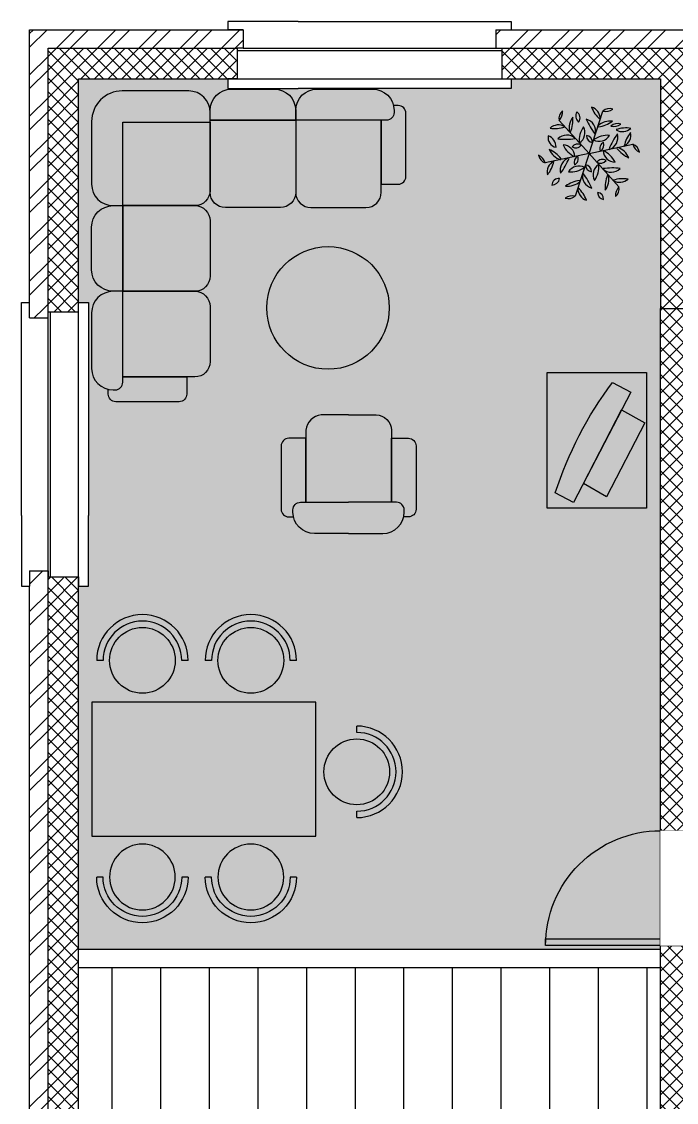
# Model space of a CAD drawing. Header units: millimetres. Extents: x -28758 to 16347, y -13837 to 46502.
# Drawn here: x -27810 to -23533, y 39311 to 46364 of the extents above; entities that cross this region are included whole.
import ezdxf

# ---------------------------------------------------------------- set-up
doc = ezdxf.new("R2010")
doc.units = ezdxf.units.MM
doc.set_wipeout_variables(frame=1)
for name, color, linetype in [('Мебель', 10, 'Continuous'), ('Окна и двери', 94, 'Continuous'), ('Перегородки', 10, 'Continuous'), ('Стены_внут', 172, 'Continuous'), ('Стены_наруж', 184, 'Continuous'), ('ШТ_полы', 184, 'Continuous'), ('ШТ_стен', 184, 'Continuous')]:
    doc.layers.add(name, color=color, linetype=linetype)
pattern_1 = [(45, (-29729.27346619213, 26533.51627599459), (-44.90128060534576, 44.90128060534577), []), (135, (-29729.27346619213, 26533.51627599459), (-44.90128060534577, -44.90128060534576), [])]

# ---------------------------------------------------------------- blocks, each defined once
blk = doc.blocks.new('*U21')
blk.add_wipeout([(-98.88372180709848, 383.97653888374), (-98.88372180709848, 319.99999999999955), (-39.101774259994386, 319.99999999999955), (-39.101774259994386, 119.99999999999955), (-1.1368683772161603e-13, 119.99999999999955), (-1.1368683772161603e-13, 4.547473508864641e-13), (-98.88372180709848, 4.547473508864641e-13), (-98.88372180709848, -52.56769496802053), (1751.1162781929015, -52.56769496802053), (1751.1162781929015, 4.547473508864641e-13), (1652.232556385803, -4.547473508864641e-13), (1652.232556385803, 119.99999999999955), (1691.3343306457973, 119.99999999999955), (1691.3343306457973, 319.99999999999955), (1751.1162781929015, 319.99999999999955), (1751.1162781929015, 383.97653888374)])
at = {"layer": 'Окна и двери'}
for p, q in [((-98.88372180709848, 383.9765388837395), (360.8982257400057, 383.9765388837395)), ((-98.88372180709848, 319.9999999999991), (-98.88372180709848, 383.9765388837395)), ((1751.116278192902, 383.9765388837395), (360.8982257400057, 383.9765388837395)), ((1751.116278192902, 319.9999999999991), (1751.116278192902, 383.9765388837395)), ((-98.88372180709848, -52.56769496802099), (-98.88372180709848, 0)), ((1751.116278192902, -52.56769496802099), (1751.116278192902, 0)), ((360.8982257400057, -52.56769496802099), (-98.88372180709848, -52.56769496802099)), ((360.8982257400057, -52.56769496802099), (1751.116278192902, -52.56769496802099))]:
    blk.add_line(p, q, dxfattribs=at)
for points in [[(-39.10177425999427, 319.9999999999991), (-98.88372180709848, 319.9999999999991)], [(0, -9.094947017729282e-13), (0, 119.9999999999991), (-39.10177425999427, 119.9999999999991), (-39.10177425999427, 319.9999999999991)], [(1652.232556385803, -9.094947017729282e-13), (1652.232556385803, 119.9999999999991), (1691.334330645797, 119.9999999999991), (1691.334330645797, 319.9999999999991)], [(1691.334330645797, 319.9999999999991), (1751.116278192902, 319.9999999999991)], [(-39.10177425999427, 136.0854573874958), (1691.334330645797, 136.0854573874958)], [(0, 119.9999999999991), (1652.232556385803, 119.9999999999991)], [(0, 0), (-98.88372180709848, 0)], [(1652.232556385803, 0), (1751.116278192902, 0)]]:
    blk.add_lwpolyline(points, dxfattribs=at)
blk = doc.blocks.new('*U27')
for p, q in [((0, 0), (7.888609052210118e-31, 200)), ((750, 0), (750, 200))]:
    blk.add_line(p, q)
blk.add_lwpolyline([(0, 0), (1.107548044466186e-13, -750), (43.75000000000015, -750), (43.74999999999996, 1.4210854715202e-14)], close=True)
blk.add_arc((0, 0), 750, 270, 0)
blk = doc.blocks.new('A$C1D906AA9')
at = {"true_color": 0x23b9e7}
h = blk.add_hatch(color=140, dxfattribs=at)
h.dxf.hatch_style = 1
edge = h.paths.add_edge_path()
edge.add_arc((-297.2568630844326, -579.0196277261421), 140, 180, 270)
edge.add_line((-297.2568630844326, -719.0196277261421), (-233.6714137453964, -719.0196277261421))
edge.add_line((-233.6714137453964, -719.0196277261421), (-233.6714137453964, -173.9694203228246))
edge.add_line((-233.6714137453964, -173.9694203228246), (336.6625555060018, -173.9694203228282))
edge.add_line((336.6625555060018, -173.9694203228282), (336.6625555060018, -110.3839709837921))
edge.add_arc((196.6625555060009, -110.3839709837921), 140.0000000000009, 0, 89.99999999999962)
edge.add_line((196.6625555060018, 29.6160290162079), (-237.2568630844289, 29.61602901621154))
edge.add_arc((-237.2568630844316, -170.3839709837885), 200, 89.99999999999922, 180)
edge.add_line((-437.2568630844326, -170.3839709837885), (-437.2568630844326, -579.0196277261421))
h = blk.add_hatch(color=140, dxfattribs=at)
h.dxf.hatch_style = 1
edge = h.paths.add_edge_path()
edge.add_line((895.5616044265626, -161.327539398786), (895.5616044265626, -97.7420900597499))
edge.add_arc((1035.561604426563, -97.7420900597499), 140, 90, 180, ccw=False)
edge.add_line((1035.561604426563, 42.2579099402501), (1398.38604734854, 42.2579099402501))
edge.add_arc((1398.38604734854, -97.7420900597499), 140, 0, 90, ccw=False)
edge.add_line((1538.38604734854, -97.7420900597499), (1538.38604734854, -111.327539398786))
edge.add_arc((1488.38604734854, -111.327539398786), 50, -90, 0, ccw=False)
edge.add_line((1488.38604734854, -161.327539398786), (895.5616044265626, -161.327539398786))
edge = h.paths.add_edge_path()
edge.add_line((1454.460653347123, -161.327539398786), (1454.460653347123, -578.9197983091872))
edge.add_line((1454.460653347123, -578.9197983091872), (1565.704070840351, -578.9197983091872))
edge.add_arc((1565.704070840351, -528.9197983091872), 50, 270, 360)
edge.add_line((1615.704070840351, -528.9197983091872), (1615.704070840351, -116.0613334689115))
edge.add_arc((1565.704070840351, -116.0613334689115), 50, 0, 90)
edge.add_line((1565.704070840351, -66.06133346891147), (1534.754407541921, -66.06133346891147))
edge.add_line((1255.555159143372, -2566.198352161136), (1255.555159143372, -2148.606093250739))
edge.add_line((1255.555159143372, -2148.606093250739), (1366.7985766366, -2148.606093250739))
edge.add_arc((1366.798576636602, -2198.606093250739), 50, 4.206412995699793e-12, 90.00000000000199, ccw=False)
edge.add_line((1416.7985766366, -2198.606093250735), (1416.7985766366, -2611.464558091011))
edge.add_arc((1366.7985766366, -2611.464558091011), 50, -90, 0, ccw=False)
edge.add_line((1366.7985766366, -2661.464558091011), (1335.84891333817, -2661.464558091011))
edge.add_line((696.6561102228115, -2566.198352161136), (696.6561102228115, -2148.606093250739))
edge.add_line((696.6561102228115, -2148.606093250739), (585.4126927295838, -2148.606093250739))
edge.add_arc((585.412692729582, -2198.606093250739), 50, 89.99999999999793, 179.9999999999959)
edge.add_line((535.4126927295838, -2198.606093250735), (535.4126927295838, -2611.464558091011))
edge.add_arc((585.4126927295838, -2611.464558091011), 50, 180, 270)
edge.add_line((585.4126927295838, -2661.464558091011), (616.3623560280139, -2661.464558091011))
edge.add_line((-233.6714137453964, -1836.817725567264), (183.9208451650047, -1836.817725567264))
edge.add_line((183.9208451650047, -1836.817725567264), (183.9208451650047, -1948.061143060491))
edge.add_arc((133.9208451650047, -1948.061143060491), 50, -90, 0, ccw=False)
edge.add_line((133.9208451650047, -1998.061143060491), (-278.937619675271, -1998.061143060491))
edge.add_arc((-278.937619675271, -1948.061143060491), 50, 180, 270, ccw=False)
edge.add_line((-328.937619675271, -1948.061143060491), (-328.937619675271, -1917.111479762061))
h = blk.add_hatch(color=140, dxfattribs=at)
h.dxf.hatch_style = 1
edge = h.paths.add_edge_path()
edge.add_line((336.6625555060018, -161.327539398786), (336.6625555060018, -97.7420900597499))
edge.add_arc((476.6625555060018, -97.7420900597499), 140, 90, 180, ccw=False)
edge.add_line((476.6625555060018, 42.2579099402501), (755.5616044265626, 42.2579099402501))
edge.add_arc((755.5616044265626, -97.7420900597499), 140, 0, 90, ccw=False)
edge.add_line((895.5616044265626, -97.7420900597499), (895.5616044265626, -161.327539398786))
edge.add_line((895.5616044265626, -161.327539398786), (336.6625555060018, -161.327539398786))
h = blk.add_hatch(color=140, dxfattribs=at)
h.dxf.hatch_style = 1
h.paths.add_polyline_path([(1615.704070840351, -116.0613334689115, 0.4142135623730951), (1565.704070840351, -66.06133346891147), (1534.754407541923, -66.06133346891147, -0.05712911375672432), (1538.38604734854, -97.7420900597499), (1538.38604734854, -111.327539398786, -0.4142135623730951), (1488.38604734854, -161.327539398786), (1454.460653347123, -161.327539398786), (1454.460653347123, -578.9197983091872), (1565.704070840351, -578.9197983091872, 0.4142135623730951), (1615.704070840351, -528.9197983091872)])
h = blk.add_hatch(color=140, dxfattribs=at)
h.dxf.hatch_style = 1
edge = h.paths.add_edge_path(flags=17)
edge.add_line((236.6625555060018, -719.0196277261421), (-233.6714137453964, -719.0196277261421))
edge.add_line((-233.6714137453964, -719.0196277261421), (-233.6714137453964, -173.9694203228282))
edge.add_line((-233.6714137453964, -173.9694203228282), (336.6625555060018, -173.9694203228282))
edge.add_line((336.6625555060018, -173.9694203228282), (336.6625555060018, -619.0196277261421))
edge.add_arc((236.6625555060018, -619.0196277261421), 100, -90, 0, ccw=False)
h = blk.add_hatch(color=140, dxfattribs=at)
h.dxf.hatch_style = 1
edge = h.paths.add_edge_path(flags=17)
edge.add_line((895.5616044265626, -161.327539398786), (895.5616044265626, -631.6615086501843))
edge.add_arc((795.5616044265626, -631.6615086501843), 100, -90, 0, ccw=False)
edge.add_line((795.5616044265626, -731.6615086501843), (436.6625555060018, -731.6615086501843))
edge.add_arc((436.6625555060018, -631.6615086501843), 100, 180, 270, ccw=False)
edge.add_line((336.6625555060018, -631.6615086501843), (336.6625555060018, -161.327539398786))
edge.add_line((336.6625555060018, -161.327539398786), (895.5616044265626, -161.327539398786))
h = blk.add_hatch(color=140, dxfattribs=at)
h.dxf.hatch_style = 1
edge = h.paths.add_edge_path(flags=17)
edge.add_line((895.5616044265626, -161.327539398786), (895.5616044265626, -631.6615086501843))
edge.add_arc((995.5616044265626, -631.6615086501843), 100, 180, 270)
edge.add_line((995.5616044265626, -731.6615086501843), (1354.460653347123, -731.6615086501843))
edge.add_arc((1354.460653347123, -631.6615086501843), 100, 270, 360)
edge.add_line((1454.460653347123, -631.6615086501843), (1454.460653347123, -161.327539398786))
edge.add_line((1454.460653347123, -161.327539398786), (895.5616044265626, -161.327539398786))
h = blk.add_hatch(color=140, dxfattribs=at)
h.dxf.hatch_style = 1
edge = h.paths.add_edge_path()
edge.add_line((-233.6714137453964, -1277.918676646703), (-297.2568630844326, -1277.918676646703))
edge.add_arc((-297.2568630844326, -1137.918676646703), 140, 180, 270, ccw=False)
edge.add_line((-437.2568630844326, -1137.918676646703), (-437.2568630844326, -859.0196277261421))
edge.add_arc((-297.2568630844326, -859.0196277261421), 140, 90, 180, ccw=False)
edge.add_line((-297.2568630844326, -719.0196277261421), (-233.6714137453964, -719.0196277261421))
edge.add_line((-233.6714137453964, -719.0196277261421), (-233.6714137453964, -1277.918676646703))
h = blk.add_hatch(color=140, dxfattribs=at)
h.dxf.hatch_style = 1
edge = h.paths.add_edge_path(flags=17)
edge.add_line((-233.6714137453964, -719.0196277261421), (236.6625555060018, -719.0196277261421))
edge.add_arc((236.6625555060018, -819.0196277261421), 100, 0, 90, ccw=False)
edge.add_line((336.6625555060018, -819.0196277261421), (336.6625555060018, -1177.918676646703))
edge.add_arc((236.6625555060018, -1177.918676646703), 100, -90, 0, ccw=False)
edge.add_line((236.6625555060018, -1277.918676646703), (-233.6714137453964, -1277.918676646703))
edge.add_line((-233.6714137453964, -1277.918676646703), (-233.6714137453964, -719.0196277261421))
h = blk.add_hatch(color=140, dxfattribs=at)
h.dxf.hatch_style = 1
edge = h.paths.add_edge_path()
edge.add_line((-233.6714137453964, -1277.918676646703), (-297.2568630844326, -1277.918676646703))
edge.add_arc((-297.2568630844326, -1417.918676646703), 140, 90, 180)
edge.add_line((-437.2568630844326, -1417.918676646703), (-437.2568630844326, -1780.74311956868))
edge.add_arc((-297.2568630844326, -1780.74311956868), 140, 180, 270)
edge.add_line((-297.2568630844326, -1920.74311956868), (-283.6714137453964, -1920.74311956868))
edge.add_arc((-283.6714137453964, -1870.74311956868), 50, 270, 360)
edge.add_line((-233.6714137453964, -1870.74311956868), (-233.6714137453964, -1277.918676646703))
h = blk.add_hatch(color=140, dxfattribs=at)
h.dxf.hatch_style = 1
edge = h.paths.add_edge_path()
edge.add_line((-233.6714137453964, -1277.918676646703), (236.6625555060018, -1277.918676646703))
edge.add_arc((236.6625555060018, -1377.918676646703), 100, 0, 90, ccw=False)
edge.add_line((336.6625555060018, -1377.918676646703), (336.6625555060018, -1736.817725567264))
edge.add_arc((236.6625555060018, -1736.817725567264), 100, -90, 0, ccw=False)
edge.add_line((236.6625555060018, -1836.817725567264), (-233.6714137453964, -1836.817725567264))
edge.add_line((-233.6714137453964, -1836.817725567264), (-233.6714137453964, -1277.918676646703))
h = blk.add_hatch(color=140, dxfattribs=at)
h.dxf.hatch_style = 1
h.paths.add_polyline_path([(183.9208451650047, -1836.817725567264), (-233.6714137453964, -1836.817725567264), (-233.6714137453964, -1870.74311956868, -0.4142135623730951), (-283.6714137453964, -1920.74311956868), (-297.2568630844326, -1920.74311956868, -0.05712911375672432), (-328.937619675271, -1917.111479762061), (-328.937619675271, -1948.061143060491, 0.4142135623730951), (-278.937619675271, -1998.061143060491), (133.9208451650047, -1998.061143060491, 0.4142135623730951), (183.9208451650047, -1948.061143060491)])
for points in [[(-437.2568630844326, -579.0196277261421, 0.414213562373095), (-297.2568630844326, -719.0196277261421), (-233.6714137453964, -719.0196277261421), (-233.6714137453964, -173.9694203228246), (336.6625555060018, -173.9694203228282), (336.6625555060018, -110.3839709837921, 0.4142135623730923), (196.6625555060018, 29.6160290162079), (-237.2568630844289, 29.61602901621154, 0.4142135623730984), (-437.2568630844326, -170.3839709837885)], [(336.6625555060018, -161.327539398786), (336.6625555060018, -97.7420900597499, -0.414213562373095), (476.6625555060018, 42.2579099402501), (755.5616044265626, 42.2579099402501, -0.414213562373095), (895.5616044265626, -97.7420900597499), (895.5616044265626, -161.327539398786)], [(895.5616044265626, -161.327539398786), (895.5616044265626, -97.7420900597499, -0.414213562373095), (1035.561604426563, 42.2579099402501), (1398.38604734854, 42.2579099402501, -0.414213562373095), (1538.38604734854, -97.7420900597499), (1538.38604734854, -111.327539398786, -0.414213562373095), (1488.38604734854, -161.327539398786)], [(236.6625555060018, -719.0196277261421), (-233.6714137453964, -719.0196277261421), (-233.6714137453964, -173.9694203228282), (336.6625555060018, -173.9694203228282), (336.6625555060018, -619.0196277261421, -0.414213562373095)], [(895.5616044265626, -161.327539398786), (895.5616044265626, -631.6615086501843, -0.414213562373095), (795.5616044265626, -731.6615086501843), (436.6625555060018, -731.6615086501843, -0.414213562373095), (336.6625555060018, -631.6615086501843), (336.6625555060018, -161.327539398786)], [(895.5616044265626, -161.327539398786), (895.5616044265626, -631.6615086501843, 0.414213562373095), (995.5616044265626, -731.6615086501843), (1354.460653347123, -731.6615086501843, 0.414213562373095), (1454.460653347123, -631.6615086501843), (1454.460653347123, -161.327539398786)], [(-233.6714137453964, -1277.918676646703), (-297.2568630844326, -1277.918676646703, -0.414213562373095), (-437.2568630844326, -1137.918676646703), (-437.2568630844326, -859.0196277261421, -0.414213562373095), (-297.2568630844326, -719.0196277261421), (-233.6714137453964, -719.0196277261421)], [(-233.6714137453964, -719.0196277261421), (236.6625555060018, -719.0196277261421, -0.414213562373095), (336.6625555060018, -819.0196277261421), (336.6625555060018, -1177.918676646703, -0.414213562373095), (236.6625555060018, -1277.918676646703), (-233.6714137453964, -1277.918676646703)], [(-233.6714137453964, -1277.918676646703), (-297.2568630844326, -1277.918676646703, 0.414213562373095), (-437.2568630844326, -1417.918676646703), (-437.2568630844326, -1780.74311956868, 0.414213562373095), (-297.2568630844326, -1920.74311956868), (-283.6714137453964, -1920.74311956868, 0.414213562373095), (-233.6714137453964, -1870.74311956868)], [(-233.6714137453964, -1277.918676646703), (236.6625555060018, -1277.918676646703, -0.414213562373095), (336.6625555060018, -1377.918676646703), (336.6625555060018, -1736.817725567264, -0.414213562373095), (236.6625555060018, -1836.817725567264), (-233.6714137453964, -1836.817725567264)]]:
    blk.add_lwpolyline(points, format="xyb", close=True)
for points in [[(1454.460653347123, -161.327539398786), (1454.460653347123, -578.9197983091872), (1565.704070840351, -578.9197983091872, 0.414213562373095), (1615.704070840351, -528.9197983091872), (1615.704070840351, -116.0613334689115, 0.414213562373095), (1565.704070840351, -66.06133346891147), (1534.754407541921, -66.06133346891147)], [(-233.6714137453964, -1836.817725567264), (183.9208451650047, -1836.817725567264), (183.9208451650047, -1948.061143060491, -0.414213562373095), (133.9208451650047, -1998.061143060491), (-278.937619675271, -1998.061143060491, -0.414213562373095), (-328.937619675271, -1948.061143060491), (-328.937619675271, -1917.111479762061)]]:
    blk.add_lwpolyline(points, format="xyb")
blk = doc.blocks.new('A$C733453AA')
at = {"true_color": 0x9adff4}
h = blk.add_hatch(color=141, dxfattribs=at)
h.dxf.hatch_style = 1
h.paths.add_polyline_path([(-19.08944485770189, 879.9916246192734), (-666.9060920664924, 879.9916246192734), (-666.9060920664924, -5.287020870135166), (-19.08944485770189, -5.287020870135166)])
h.paths.add_polyline_path([(-241.3088710596203, 813.4139456321136), (-121.6721257363788, 751.3372478118181), (-181.4107481529818, 636.2065368209423), (-29.48690251800872, 550.5802505446081), (-279.6635411035859, 68.42962322012318), (-431.5873867385649, 154.055909496461), (-495.3994508220349, 31.07469549238158), (-615.0361961452768, 93.1513933126771, -0.08383469244335837)], flags=16)
h = blk.add_hatch(color=254)
h.dxf.hatch_style = 1
h.paths.add_polyline_path([(-121.6721257363788, 751.3372478118181), (-241.3088710596203, 813.4139456321136, 0.08383469244335838), (-615.0361961452768, 93.1513933126771), (-495.3994508220349, 31.07469549238158)])
h.paths.add_polyline_path([(-29.48690251800872, 550.5802505446081), (-181.4107481529818, 636.2065368209423), (-431.5873867385649, 154.055909496461), (-279.6635411035859, 68.42962322012318)])
for points in [[(-19.08944485770189, -5.287020870135166), (-666.9060920664924, -5.287020870135166), (-666.9060920664924, 879.9916246192734), (-19.08944485770189, 879.9916246192734)], [(-181.41074815299, 636.2065368209478), (-29.48690251800872, 550.5802505446081), (-279.6635411035859, 68.42962322012318), (-431.5873867385671, 154.0559094964628)]]:
    blk.add_lwpolyline(points, close=True)
blk.add_lwpolyline([(-241.3088710596203, 813.4139456321136), (-121.6721257363788, 751.3372478118181), (-495.3994508220349, 31.07469549238158), (-615.0361961452763, 93.1513933126771, -0.08383469244335838)], format="xyb", close=True)
blk = doc.blocks.new('A$C4F114FF6')
at = {"true_color": 0x9adff4}
h = blk.add_hatch(color=141, dxfattribs=at)
h.dxf.hatch_style = 1
h.paths.add_polyline_path([(1027.728126848975, 436.1662241049635), (-435.9939143676893, 436.1662241049635), (-435.9939143676893, -437.9425037194233), (1027.728126848975, -437.9425037194233)])
blk.add_lwpolyline([(1027.728126848975, 436.1662241049635), (-435.9939143676893, 436.1662241049635), (-435.9939143676893, -437.9425037194233), (1027.728126848975, -437.9425037194233)], close=True)
blk = doc.blocks.new('A$C2661654B')
at = {"true_color": 0x9adff4}
h = blk.add_hatch(color=141, dxfattribs=at)
h.dxf.hatch_style = 1
h.paths.add_polyline_path([(27.37884080539152, 318.3021799117214), (27.37884080539152, 276.3486414890376, -1), (27.37884080539152, -236.85557800883), (27.37884080539152, -278.8091164315138, 1)])
h = blk.add_hatch(color=141, dxfattribs=at)
h.dxf.hatch_style = 1
h.paths.add_polyline_path([(-187.2697305208585, 19.74653174010382, 1), (242.0274121316415, 19.74653174010382, 1)])
for p, q in [((27.37884080539152, 276.3486414890376), (27.37884080539152, 318.3021799117214)), ((27.37884080539152, -278.8091164315138), (27.37884080539152, -236.85557800883))]:
    blk.add_line(p, q)
blk.add_circle((27.37884080539152, 19.74653174010382), 214.6485713262498)
for radius in [298.5556481716173, 256.6021097489336]:
    blk.add_arc((27.37884080539152, 19.74653174010382), radius, 270, 90)
blk = doc.blocks.new('A$C600D7944')
at = {"true_color": 0x23b9e7}
h = blk.add_hatch(color=140, dxfattribs=at)
h.dxf.hatch_style = 1
h.paths.add_polyline_path([(372.7369660623044, 167.1270105678122), (372.7369660623044, 219.8687209088093, 0.4142135623730951), (272.7369660623044, 319.8687209088093), (93.28744160202405, 319.8687209088093), (-86.16208285825633, 319.8687209088093, 0.3516957444331127), (-186.1620828582563, 219.8687209088093), (-186.1620828582563, -250.4652483425853), (93.28744160202405, -250.4652483425853), (372.7369660623044, -250.4652483425853)])
h = blk.add_hatch(color=140, dxfattribs=at)
h.dxf.hatch_style = 1
h.paths.add_polyline_path([(-186.1620828582563, 167.1270105678122), (-297.4055003514859, 167.1270105678122, 0.4142135623730951), (-347.4055003514841, 117.1270105678122), (-347.4055003514841, -295.7314542724598, 0.4142135623730951), (-297.4055003514841, -345.7314542724598), (-266.4558370530558, -345.7314542724598, -0.05712911375672432), (-270.0874768596732, -314.0506976816214), (-270.0874768596732, -300.4652483425853, -0.4142135623730951), (-220.0874768596732, -250.4652483425853), (-186.1620828582563, -250.4652483425853)])
h = blk.add_hatch(color=140, dxfattribs=at)
h.dxf.hatch_style = 1
h.paths.add_polyline_path([(533.9803835555322, 117.1270105678122, 0.414213562373095), (483.980383555534, 167.1270105678122), (372.7369660623044, 167.1270105678122), (372.7369660623044, -250.4652483425853), (406.6623600637213, -250.4652483425853, -0.4142135623730951), (456.6623600637213, -300.4652483425853), (456.6623600637213, -314.0506976816214, -0.05712911375672432), (453.0307202571039, -345.7314542724598), (483.9803835555322, -345.7314542724598, 0.4142135623730951), (533.9803835555322, -295.7314542724598)])
h = blk.add_hatch(color=140, dxfattribs=at)
h.dxf.hatch_style = 1
edge = h.paths.add_edge_path()
edge.add_line((93.28744160202405, -454.0506976816214), (316.6623600637213, -454.0506976816214))
edge.add_arc((316.6623600637213, -314.0506976816214), 140, 270, 360)
edge.add_line((456.6623600637213, -314.0506976816214), (456.6623600637213, -300.4652483425853))
edge.add_arc((406.6623600637213, -300.4652483425853), 50, 0, 90)
edge.add_line((406.6623600637213, -250.4652483425853), (93.28744160202405, -250.4652483425853))
edge.add_line((93.28744160202405, -250.4652483425853), (-220.0874768596732, -250.4652483425853))
edge.add_arc((-220.0874768596732, -300.4652483425853), 50, 90, 180)
edge.add_line((-270.0874768596732, -300.4652483425853), (-270.0874768596732, -314.0506976816214))
edge.add_arc((-130.0874768596732, -314.0506976816214), 140, 180, 270)
edge.add_line((-130.0874768596732, -454.0506976816214), (93.28744160202405, -454.0506976816214))
for points in [[(93.28744160202405, 319.8687209088093), (-86.16208285825633, 319.8687209088093, 0.3516957444331127), (-186.1620828582563, 219.8687209088093), (-186.1620828582563, -250.4652483425853), (93.28744160202405, -250.4652483425853)], [(93.28744160202405, 319.8687209088093), (272.7369660623044, 319.8687209088093, -0.414213562373095), (372.7369660623044, 219.8687209088093), (372.7369660623044, -250.4652483425853), (93.28744160202405, -250.4652483425853)], [(-186.1620828582563, -250.4652483425853), (-186.1620828582563, 167.1270105678122), (-297.4055003514841, 167.1270105678122, 0.414213562373095), (-347.4055003514841, 117.1270105678159), (-347.4055003514841, -295.7314542724598, 0.414213562373095), (-297.4055003514841, -345.7314542724598), (-266.455837053054, -345.7314542724598)], [(372.7369660623044, -250.4652483425853), (372.7369660623044, 167.1270105678122), (483.9803835555322, 167.1270105678122, -0.414213562373095), (533.9803835555322, 117.1270105678159), (533.9803835555322, -295.7314542724598, -0.414213562373095), (483.9803835555322, -345.7314542724598), (453.0307202571021, -345.7314542724598)], [(93.28744160202405, -454.0506976816214), (-130.0874768596732, -454.0506976816214, -0.414213562373095), (-270.0874768596732, -314.0506976816214), (-270.0874768596732, -300.4652483425853, -0.414213562373095), (-220.0874768596732, -250.4652483425853), (93.28744160202405, -250.4652483425853)], [(93.28744160202405, -454.0506976816214), (316.6623600637213, -454.0506976816214, 0.414213562373095), (456.6623600637213, -314.0506976816214), (456.6623600637213, -300.4652483425853, 0.414213562373095), (406.6623600637213, -250.4652483425853), (93.28744160202405, -250.4652483425853)]]:
    blk.add_lwpolyline(points, format="xyb")
blk = doc.blocks.new('A$C1E624550')
h = blk.add_hatch(color=92)
h.dxf.hatch_style = 1
edge = h.paths.add_edge_path(flags=17)
edge.add_arc((142.6804719197826, 228.773572989965), 69.25752170757427, 72.2233289831169, 129.8113841143877)
edge.add_arc((117.4059874331942, 358.5895576075272), 78.95267109387069, 256.0238434712602, 306.0108696262212)
edge = h.paths.add_edge_path(flags=17)
edge.add_arc((128.7007849229485, -32.09329160163907), 155.676984857345, 85.15265180346812, 125.9348168593447)
edge.add_arc((74.04883162524493, 164.3927609116472), 79.42861753298543, 242.4729270225355, 328.6145416402719)
edge = h.paths.add_edge_path(flags=17)
edge.add_arc((-16.54666588977125, 75.56873728987557), 48.17445643958953, 0.9076653059170505, 80.10726985496909)
edge.add_arc((35.88263582295622, 120.3594104510485), 44.2332368343489, 176.5426824595359, 264.4722527013666)
edge = h.paths.add_edge_path(flags=17)
edge.add_arc((99.84975181350455, 90.38365155296924), 155.676984857345, 145.1526518034615, 185.9348168593456)
edge.add_arc((-97.63813780115743, 141.2966978873701), 79.42861753298543, 302.4729270225437, 388.614541640272)
edge = h.paths.add_edge_path(flags=17)
edge.add_arc((-66.01202563587867, 18.42668375998619), 48.17445643958953, 60.90766530593728, 140.1072698549899)
edge.add_arc((-78.58723558969359, 86.22712752647203), 44.2332368343489, 236.5426824595236, 324.472252701363)
edge = h.paths.add_edge_path(flags=17)
edge.add_arc((-119.0777364300229, 232.9238479249798), 69.25752170757427, 132.2233289831053, 189.8113841143867)
edge.add_arc((-244.1389191693961, 275.9434946008296), 78.95267109387069, 316.023843471267, 366.0108696262245)
edge = h.paths.add_edge_path(flags=16)
edge.add_arc((-20.64390889097558, 126.6363955320485), 155.676984857345, 205.1526518034609, 245.9348168593425)
edge.add_arc((-163.4798452079631, -18.93661064679691), 79.42861753298543, 2.472927022540149, 88.61454164027184)
edge = h.paths.add_edge_path(flags=17)
edge.add_arc((-41.25823552763177, -52.98260115241283), 48.17445643958953, 120.9076653059302, 200.1072698549745)
edge.add_arc((-106.2627471941887, -29.97283054709987), 44.2332368343489, 296.5426824595396, 384.4722527013709)
edge = h.paths.add_edge_path()
edge.add_arc((-253.5510841313007, 8.309727312487666), 69.25752170757427, 192.223328983105, 249.8113841144057)
edge.add_arc((-353.337782384122, -78.48661062925748), 78.95267109387069, 16.02384347126367, 66.01086962623087)
edge = h.paths.add_edge_path(flags=17)
edge.add_arc((-112.2865364860118, 40.41219635655943), 155.676984857345, 265.1526518034681, 305.9348168593447)
edge.add_arc((-57.63458318830817, -156.0738561567232), 79.42861753298543, 62.47292702253549, 148.6145416402719)
edge = h.paths.add_edge_path(flags=17)
edge.add_arc((32.96091432670801, -67.2498325349552), 48.17445643958953, 180.907665305917, 260.1072698549691)
edge.add_arc((-19.46838738601946, -112.0405056961281), 44.2332368343489, 356.5426824595359, 444.4722527013666)
edge = h.paths.add_edge_path(flags=17)
edge.add_arc((-126.2662234828458, -220.4546682350447), 69.25752170757427, 252.2233289831169, 309.8113841143877)
edge.add_arc((-100.9917389962575, -350.2706528526069), 78.95267109387069, 76.02384347126022, 126.0108696262212)
edge = h.paths.add_edge_path(flags=17)
edge.add_arc((-83.4355033765678, -82.06474679804523), 155.676984857345, 325.1526518034615, 365.9348168593456)
edge.add_arc((114.0523862380942, -132.9777931324497), 79.42861753298543, 122.4729270225437, 208.6145416402719)
edge = h.paths.add_edge_path(flags=17)
edge.add_arc((82.42627407281543, -10.10777900506218), 48.17445643958953, 240.9076653059373, 320.10726985499)
edge.add_arc((95.00148402663035, -77.90822277155166), 44.2332368343489, 56.54268245952358, 144.4722527013629)
edge = h.paths.add_edge_path(flags=17)
edge.add_arc((135.4919848669597, -224.6049431700558), 69.25752170757427, 312.2233289831053, 369.8113841143867)
edge.add_arc((260.5531676063329, -267.6245898459056), 78.95267109387069, 136.023843471267, 186.0108696262245)
edge = h.paths.add_edge_path(flags=17)
edge.add_arc((37.05815732791234, -118.3174907771281), 155.676984857345, 25.15265180346092, 65.93481685934248)
edge.add_arc((179.8940936448998, 27.25551540171728), 79.42861753298543, 182.4729270225401, 268.6145416402718)
edge = h.paths.add_edge_path(flags=17)
edge.add_arc((57.67248396456853, 61.30150590733319), 48.17445643958953, 300.9076653059303, 380.1072698549745)
edge.add_arc((122.6769956311255, 38.29173530205298), 44.2332368343489, 116.5426824595396, 204.472252701371)
edge = h.paths.add_edge_path()
edge.add_arc((269.9653325682375, 0.009177442432701355), 69.25752170757427, 12.22332898310496, 69.81138411440567)
edge.add_arc((369.7520308210587, 86.80551538417785), 78.95267109387069, 196.0238434712637, 246.0108696262309)
edge = h.paths.add_edge_path(flags=17)
edge.add_arc((-236.1012314597174, -148.6030936141069), 53.21912596391153, 271.7015353360435, 349.7405671459385)
edge.add_arc((-189.3465860267097, -202.92000349917), 45.1883212207364, 82.86391880830678, 178.578183673656)
edge = h.paths.add_edge_path(flags=16)
edge.add_arc((-283.5677001824661, 47.62235491027968), 76.34395529777404, 358.6570906337544, 431.1583436418893)
edge.add_arc((-195.0070698618365, 109.4208411630279), 64.75456591683424, 170.7089921054112, 259.1064421702504)
edge = h.paths.add_edge_path(flags=16)
edge.add_arc((-95.57613912886154, 237.7650012767881), 45.1883212207364, 322.8639188083193, 418.5781836736513)
edge.add_arc((-25.15899259680737, 251.0972570241902), 53.21912596391153, 151.7015353360496, 229.7405671459399)
edge = h.paths.add_edge_path(flags=17)
edge.add_arc((170.049759494781, 260.8225523502624), 78.95267109387069, 256.0238434712602, 306.0108696262212)
edge.add_arc((195.3242439813694, 131.0065677327002), 69.25752170757427, 72.2233289831169, 129.8113841143877)
edge = h.paths.add_edge_path(flags=17)
edge.add_arc((111.9265724191209, -247.7427653175764), 48.17445643958953, 180.907665305917, 260.1072698549691)
edge.add_arc((59.49727070638619, -292.5334384787529), 44.2332368343489, 356.5426824595359, 444.4722527013666)
edge = h.paths.add_edge_path()
edge.add_line((8.20712421846838, 4.159452377476555), (98.33748919455684, 281.9741763334096))
edge.add_arc((-30.27364076158847, 149.4373249271739), 81.77668088192638, 347.2701766888465, 435.7188108933821)
edge.add_arc((417.1515102569902, 417.2282116329879), 467.0037140785158, 203.8112932579001, 217.5002859393858)
edge.add_arc((147.7853220940888, 93.56535464660556), 122.7392489033627, 83.35211439361325, 130.9965449625844)
edge.add_arc((40.25909175186825, 388.777258410566), 211.7821507090141, 278.1970065493524, 305.0866342107008)
edge.add_arc((-0.5636503567948239, 229.9964373408038), 81.92302835893403, 359.7500334610376, 432.0497138534556)
edge.add_arc((207.1655009371898, 375.7518758753286), 194.6764867744739, 200.387845515688, 229.063214729327)
edge.add_line((8.20712421846838, 4.159452377476555), (-187.3223017846904, 221.12200007711))
edge.add_arc((-136.8475865073415, 43.47306862252299), 81.77668088192638, 47.27017668884521, 135.7188108934092)
edge.add_arc((-145.0487217872869, 564.8500590496078), 467.0037140785158, 263.8112932578981, 277.5002859393783)
edge.add_arc((0.5684405429055914, 169.7406686867726), 122.7392489033627, 143.352114393612, 190.9965449625759)
edge.add_arc((-308.8556827873181, 224.2261735192114), 211.7821507090141, 338.1970065493487, 365.0866342106926)
edge.add_arc((-191.7588291614957, 109.4822312660799), 81.92302835893403, 59.75003346102663, 132.049713853468)
edge.add_arc((-214.1221660251467, 362.2586726605223), 194.6764867744739, 260.3878455156863, 289.0632147293205)
edge.add_line((8.20712421846838, 4.159452377476555), (-277.4526667607715, -56.69272387885576))
edge.add_arc((-98.36682152732101, -101.8048039271744), 81.77668088192638, 107.2701766888314, 195.718810893401)
edge.add_arc((-553.9931078258087, 151.7812997941001), 467.0037140785158, 323.8112932579047, 337.5002859393781)
edge.add_arc((-139.0097573326857, 80.33476641760717), 122.7392489033627, 203.3521143936031, 250.9965449625663)
edge.add_arc((-340.9076503207543, -160.391632513878), 211.7821507090141, 38.19700654935551, 65.08663421071235)
edge.add_arc((-182.9880545862397, -116.3547536972437), 81.92302835893403, 119.7500334610362, 192.0497138534496)
edge.add_arc((-413.0805427438681, -9.333750837329717), 194.6764867744739, 320.387845515683, 349.0632147293106)
edge.add_line((8.20712421846838, 4.159452377476555), (-81.92324075762008, -273.6552715784856))
edge.add_arc((46.68788919852523, -141.1184201722535), 81.77668088192638, 167.2701766888465, 255.7188108933821)
edge.add_arc((-400.7372618200534, -408.9093068780639), 467.0037140785158, 23.81129325790014, 37.50028593938578)
edge.add_arc((-131.371073657152, -85.24644989168519), 122.7392489033627, 263.3521143936132, 310.9965449625844)
edge.add_arc((-23.8448433149315, -380.4583536556456), 211.7821507090141, 98.19700654935241, 125.0866342107008)
edge.add_arc((16.97789879373158, -221.6775325858835), 81.92302835893403, 179.7500334610376, 252.0497138534556)
edge.add_arc((-190.751252500253, -367.4329711204082), 194.6764867744739, 20.387845515688, 49.06321472932694)
edge.add_line((8.20712421846838, 4.159452377443813), (203.7365502216271, -212.8030953221896))
edge.add_arc((153.2618349442782, -35.15416386760262), 81.77668088192638, 227.2701766888452, 315.7188108934092)
edge.add_arc((161.4629702242237, -556.5311542946874), 467.0037140785158, 83.81129325789807, 97.50028593937833)
edge.add_arc((15.84580789403117, -161.4217639318522), 122.7392489033627, 323.3521143936119, 370.996544962576)
edge.add_arc((325.2699312242912, -215.9072687642911), 211.7821507090141, 158.1970065493486, 185.0866342106927)
edge.add_arc((208.1730775984324, -101.1633265111595), 81.92302835893403, 239.7500334610266, 312.0497138534557)
edge.add_arc((230.5364144620835, -353.9397679055983), 194.6764867744739, 80.38784551568628, 109.0632147293204)
edge.add_line((8.20712421846838, 4.159452377476555), (293.8669151977083, 65.01162863377613))
edge.add_arc((114.7810699642578, 110.1237086820947), 81.77668088192638, 287.2701766888314, 375.718810893401)
edge.add_arc((570.4073562627455, -143.4623950391797), 467.0037140785158, 143.8112932579047, 157.5002859393781)
edge.add_arc((155.4240057696225, -72.0158616626868), 122.7392489033627, 23.35211439360311, 70.9965449625663)
edge.add_arc((357.3218987576911, 168.7105372687984), 211.7821507090141, 218.1970065493555, 245.0866342106751)
edge.add_arc((199.4023030231765, 124.6736584521641), 81.92302835893403, 299.7500334610363, 372.0497138534495)
edge.add_arc((429.4947911808049, 17.65265559225008), 194.6764867744739, 140.387845515683, 169.0632147293024)
edge.add_arc((249.3377616269354, -23.03605780412545), 194.6764867744739, 80.38784551568628, 109.0632147293204)
edge.add_arc((226.9744247632916, 229.7403835903133), 81.92302835893403, 239.7500334610266, 312.0497138534557)
for p, q in [((8.20712421846838, 4.159452377476555), (-187.3223017846904, 221.12200007711)), ((8.20712421846838, 4.159452377476555), (98.33748919455684, 281.9741763334096)), ((8.20712421846838, 4.159452377476555), (-277.4526667607715, -56.69272387885576)), ((8.20712421846838, 4.159452377476555), (-81.92324075762008, -273.6552715784856)), ((8.20712421846838, 4.159452377476555), (293.8669151977083, 65.01162863377613)), ((8.20712421846838, 4.159452377443813), (203.7365502216271, -212.8030953221896))]:
    blk.add_line(p, q)
for centre, radius, start, end in [((-119.0777364300229, 232.9238479249798), 69.25752170757427, 132.2233289830994, 189.8113841143958), ((-244.1389191693961, 275.9434946008296), 78.95267109387069, 316.0238434712759, 6.010869626213017), ((207.1655009371898, 375.7518758753286), 194.6764867744739, 200.3878455156989, 229.0632147293217), ((-0.5636503567948239, 229.9964373408038), 81.92302835893403, 359.750033461047, 72.04971385345236), ((142.6804719197826, 228.773572989965), 69.25752170757427, 72.22332898312267, 129.8113841143941), ((117.4059874331942, 358.5895576075272), 78.95267109387069, 256.0238434712638, 306.0108696262105), ((0.5684405429055914, 169.7406686867726), 122.7392489033627, 143.3521143936178, 190.9965449625685), ((-308.8556827873181, 224.2261735192114), 211.7821507090141, 338.1970065493428, 5.086634210704654), ((-25.15899259680737, 251.0972570241902), 53.21912596391153, 151.7015353360406, 229.7405671459395), ((-95.57613912886154, 237.7650012767881), 45.1883212207364, 322.8639188083097, 58.57818367365409), ((417.1515102569902, 417.2282116329879), 467.0037140785158, 203.8112932578924, 217.5002859393857), ((-30.27364076158847, 149.4373249271739), 81.77668088192638, 347.2701766888493, 75.7188108933902), ((147.7853220940888, 93.56535464660556), 122.7392489033627, 83.35211439360906, 130.9965449625841), ((40.25909175186825, 388.777258410566), 211.7821507090141, 278.1970065493537, 305.08663421071), ((-191.7588291614957, 109.4822312660799), 81.92302835893403, 59.7500334610318, 132.0497138534705), ((-214.1221660251467, 362.2586726605223), 194.6764867744739, 260.3878455156893, 289.0632147293242), ((99.84975181350455, 90.38365155296924), 155.676984857345, 145.1526518034622, 185.9348168593397), ((-97.63813780115743, 141.2966978873701), 79.42861753298543, 302.4729270225434, 28.61454164027079), ((195.3242439813694, 131.0065677327002), 69.25752170757427, 72.22332898312267, 129.8113841143941), ((170.049759494781, 260.8225523502624), 78.95267109387069, 256.0238434712638, 306.0108696262105), ((226.9744247632916, 229.7403835903133), 81.92302835893403, 239.7500334610318, 312.0497138534608), ((249.3377616269354, -23.03605780412545), 194.6764867744739, 80.38784551568934, 109.0632147293242), ((429.4947911808049, 17.65265559225008), 194.6764867744739, 140.3878455156825, 169.0632147293153), ((199.4023030231765, 124.6736584521641), 81.92302835893403, 299.7500334610421, 12.04971385345455), ((-195.0070698618365, 109.4208411630279), 64.75456591683424, 170.7089921054079, 259.1064421702518), ((-283.5677001824661, 47.62235491027968), 76.34395529777404, 358.6570906337542, 71.15834364189168), ((-136.8475865073415, 43.47306862252299), 81.77668088192638, 47.27017668884121, 135.7188108934025), ((-145.0487217872869, 564.8500590496078), 467.0037140785158, 263.8112932578932, 277.5002859393819), ((35.88263582295622, 120.3594104510485), 44.2332368343489, 176.542682459532, 264.4722527013712), ((-16.54666588977125, 75.56873728987557), 48.17445643958953, 0.9076653059076059, 80.10726985497244), ((128.7007849229485, -32.09329160163907), 155.676984857345, 85.15265180346606, 125.9348168593531), ((74.04883162524493, 164.3927609116472), 79.42861753298543, 242.4729270225454, 328.6145416402752), ((122.6769956311255, 38.29173530205298), 44.2332368343489, 116.5426824595373, 204.4722527013712), ((57.67248396456853, 61.30150590733319), 48.17445643958953, 300.907665305922, 20.10726985498361), ((570.4073562627455, -143.4623950391797), 467.0037140785158, 143.8112932579108, 157.5002859393659), ((114.7810699642578, 110.1237086820947), 81.77668088192638, 287.2701766888284, 15.71881089340246), ((-340.9076503207543, -160.391632513878), 211.7821507090141, 38.19700654935094, 65.08663421070652), ((-139.0097573326857, 80.33476641760717), 122.7392489033627, 203.3521143936121, 250.9965449625643), ((-163.4798452079631, -18.93661064679691), 79.42861753298543, 2.472927022544448, 88.61454164027492), ((-20.64390889097558, 126.6363955320485), 155.676984857345, 205.1526518034515, 245.9348168593524), ((-66.01202563587867, 18.42668375998619), 48.17445643958953, 60.9076653059379, 140.1072698549935), ((-78.58723558969359, 86.22712752647203), 44.2332368343489, 236.5426824595302, 324.4722527013614), ((179.8940936448998, 27.25551540171728), 79.42861753298543, 182.4729270225445, 268.6145416402749), ((37.05815732791234, -118.3174907771281), 155.676984857345, 25.15265180345149, 65.93481685935244), ((357.3218987576911, 168.7105372687984), 211.7821507090141, 218.1970065493509, 245.0866342106829), ((155.4240057696225, -72.0158616626868), 122.7392489033627, 23.35211439361214, 70.99654496256431), ((369.7520308210587, 86.80551538417785), 78.95267109387069, 196.0238434712734, 246.0108696262356), ((269.9653325682375, 0.009177442432701355), 69.25752170757427, 12.22332898309951, 69.81138411440006), ((-353.337782384122, -78.48661062925748), 78.95267109387069, 16.0238434712734, 66.01086962623557), ((-253.5510841313007, 8.309727312487666), 69.25752170757427, 192.2233289830995, 249.8113841144001), ((-182.9880545862397, -116.3547536972437), 81.92302835893403, 119.7500334610421, 192.0497138534545), ((-413.0805427438681, -9.333750837329717), 194.6764867744739, 320.3878455156825, 349.0632147293153), ((-98.36682152732101, -101.8048039271744), 81.77668088192638, 107.2701766888284, 195.7188108934025), ((-553.9931078258087, 151.7812997941001), 467.0037140785158, 323.8112932579108, 337.5002859393659), ((-41.25823552763177, -52.98260115241283), 48.17445643958953, 120.9076653059221, 200.1072698549836), ((-106.2627471941887, -29.97283054709987), 44.2332368343489, 296.5426824595373, 24.47225270137125), ((-19.46838738601946, -112.0405056961281), 44.2332368343489, 356.5426824595319, 84.47225270137113), ((32.96091432670801, -67.2498325349552), 48.17445643958953, 180.9076653059076, 260.1072698549725), ((114.0523862380942, -132.9777931324497), 79.42861753298543, 122.4729270225435, 208.6145416402708), ((-83.4355033765678, -82.06474679804523), 155.676984857345, 325.1526518034623, 5.934816859339656), ((95.00148402663035, -77.90822277155166), 44.2332368343489, 56.54268245953021, 144.4722527013614), ((82.42627407281543, -10.10777900506218), 48.17445643958953, 240.9076653059379, 320.1072698549935), ((-57.63458318830817, -156.0738561567232), 79.42861753298543, 62.47292702254537, 148.6145416402752), ((-112.2865364860118, 40.41219635655943), 155.676984857345, 265.152651803466, 305.9348168593531), ((46.68788919852523, -141.1184201722535), 81.77668088192638, 167.2701766888493, 255.7188108933902), ((-400.7372618200534, -408.9093068780639), 467.0037140785158, 23.81129325789239, 37.5002859393857), ((153.2618349442782, -35.15416386760262), 81.77668088192638, 227.2701766888412, 315.7188108934025), ((161.4629702242237, -556.5311542946874), 467.0037140785158, 83.81129325789321, 97.50028593938187), ((325.2699312242912, -215.9072687642911), 211.7821507090141, 158.1970065493428, 185.0866342107047), ((15.84580789403117, -161.4217639318522), 122.7392489033627, 323.3521143936178, 10.99654496256855), ((-189.3465860267097, -202.92000349917), 45.1883212207364, 82.8639188083109, 178.5781836736435), ((-236.1012314597174, -148.6030936141069), 53.21912596391153, 271.7015353360382, 349.7405671459402), ((-23.8448433149315, -380.4583536556456), 211.7821507090141, 98.1970065493537, 125.0866342107101), ((-131.371073657152, -85.24644989168519), 122.7392489033627, 263.352114393609, 310.9965449625841), ((208.1730775984324, -101.1633265111595), 81.92302835893403, 239.7500334610318, 312.0497138534608), ((230.5364144620835, -353.9397679055983), 194.6764867744739, 80.38784551568934, 109.0632147293242), ((-100.9917389962575, -350.2706528526069), 78.95267109387069, 76.02384347126376, 126.0108696262105), ((-126.2662234828458, -220.4546682350447), 69.25752170757427, 252.2233289831227, 309.8113841143941), ((16.97789879373158, -221.6775325858835), 81.92302835893403, 179.750033461047, 252.0497138534523), ((-190.751252500253, -367.4329711204082), 194.6764867744739, 20.38784551569893, 49.06321472932175), ((59.49727070638619, -292.5334384787529), 44.2332368343489, 356.5426824595319, 84.47225270137113), ((111.9265724191209, -247.7427653175764), 48.17445643958953, 180.9076653059076, 260.1072698549725), ((260.5531676063329, -267.6245898459056), 78.95267109387069, 136.0238434712759, 186.010869626213), ((135.4919848669597, -224.6049431700558), 69.25752170757427, 312.2233289830994, 9.811384114395773)]:
    blk.add_arc(centre, radius, start, end)

msp = doc.modelspace()

# ---------------------------------------------------------------- hatches: boundary and pattern name
at = {"layer": 'Мебель'}
h = msp.add_hatch(color=254, dxfattribs=at)
h.dxf.hatch_style = 1
edge = h.paths.add_edge_path()
edge.add_arc((-25808.57591281488, 44495.45674868995), 400.1330599456487, 0, 360)
at = {"layer": 'ШТ_полы', "true_color": 0xddf4fe}
h = msp.add_hatch(color=7, dxfattribs=at)
h.dxf.hatch_style = 1
h.paths.add_polyline_path([(-23637.68376415091, 44491.24612579242), (-23637.68376415091, 45991.24612579242), (-27437.68376415091, 45991.24612579242), (-27437.68376415091, 40311.24612579242), (-23637.68376415091, 40311.24612579242)])
at = {"layer": 'ШТ_полы'}
h = msp.add_hatch(dxfattribs=at)
h.set_pattern_fill('ANSI31', color=254, scale=100, angle=45)
h.set_pattern_definition([(90, (-48490.31547145129, 26533.51627599459), (-317.5, 2.842170943040401e-14), [])])
h.paths.add_polyline_path([(-27437.68376415091, 40191.24612579242), (-27437.68376415091, 36191.24612579242), (-23637.68376415091, 36191.24612579242), (-23637.68376415091, 40191.24612579242)])
at = {"layer": 'ШТ_стен'}
h = msp.add_hatch(dxfattribs=at)
h.set_pattern_fill('ANSI32', color=5, scale=20)
h.set_pattern_definition([(45, (-29729.27346619213, 26533.51627599459), (-134.7038418160373, 134.7038418160373), []), (45, (-29639.47086619213, 26533.51627599459), (-134.7038418160373, 134.7038418160373), [])])
h.paths.add_polyline_path([(-23317.68376415091, 46311.24612579242), (-27757.68376415091, 46311.24612579242), (-27757.68376415091, 35871.24612579241), (-23757.68376415091, 35871.24612579241), (-23757.68376415091, 34371.24612579241), (-18317.68376415091, 34371.24612579241), (-18317.68376415091, 44811.24612579242), (-23317.68376415091, 44811.24612579242)])
h.paths.add_polyline_path([(-27637.68376415091, 46191.24612579242), (-23437.68376415091, 46191.24612579242), (-23437.68376415091, 44691.24612579242), (-18437.68376415091, 44691.24612579242), (-18437.68376415091, 34491.24612579242), (-23637.68376415091, 34491.24612579242), (-23637.68376415091, 35991.24612579242), (-27637.68376415091, 35991.24612579242)], flags=16)
h.paths.add_polyline_path([(-27437.68376415091, 45991.24612579242), (-23637.68376415091, 45991.24612579242), (-23637.68376415091, 44491.24612579242), (-18637.68376415091, 44491.24612579242), (-18637.68376415091, 34691.24612579242), (-23437.68376415091, 34691.24612579242), (-23437.68376415091, 36191.24612579242), (-27437.68376415091, 36191.24612579242)], flags=0)
h = msp.add_hatch(dxfattribs=at)
h.set_pattern_fill('ANSI37', color=3, scale=20)
h.set_pattern_definition(pattern_1)
h.paths.add_polyline_path([(-23437.68376415091, 44491.24612579242), (-23637.68376415091, 44491.24612579242), (-23637.68376415091, 36191.24612579242), (-23437.68376415091, 36191.24612579242)], flags=0)
h.paths.add_polyline_path([(-18437.68376415091, 44691.24612579242), (-23437.68376415091, 44691.24612579242), (-23437.68376415091, 46191.24612579242), (-27637.68376415091, 46191.24612579242), (-27637.68376415091, 35991.24612579242), (-23637.68376415091, 35991.24612579242), (-23637.68376415091, 34491.24612579242), (-18437.68376415091, 34491.24612579242)])
h.paths.add_polyline_path([(-18637.68376415091, 44491.24612579242), (-18637.68376415091, 34691.24612579242), (-23437.68376415091, 34691.24612579242), (-23437.68376415091, 36191.24612579242), (-27437.68376415091, 36191.24612579242), (-27437.68376415091, 45991.24612579242), (-23637.68376415091, 45991.24612579242), (-23637.68376415091, 44491.24612579242)], flags=16)
h.paths.add_polyline_path([(-23437.68376415091, 44491.24612579242), (-23637.68376415091, 44491.24612579242), (-23637.68376415091, 36191.24612579242), (-23437.68376415091, 36191.24612579242)], flags=0)
h = msp.add_hatch(dxfattribs=at)
h.set_pattern_fill('ANSI37', color=3, scale=20)
h.set_pattern_definition(pattern_1)
h.paths.add_polyline_path([(-23437.68376415091, 44491.24612579242), (-23637.68376415091, 44491.24612579242), (-23637.68376415091, 36191.24612579242), (-23437.68376415091, 36191.24612579242)])

# ---------------------------------------------------------------- linework, layer by layer
at = {"layer": 'Мебель'}
msp.add_circle((-25808.57591281488, 44495.45674868995), 400.1330599456487, dxfattribs=at)
at = {"layer": 'Перегородки'}
for points in [[(-27437.68376415091, 40311.24612579242), (-23637.68376415091, 40311.24612579242)], [(-27437.68376415091, 40191.24612579242), (-23637.68376415091, 40191.24612579242)]]:
    msp.add_lwpolyline(points, dxfattribs=at)
at = {"layer": 'Стены_внут'}
msp.add_line((-23637.68376415091, 36191.24612579242), (-23637.68376415091, 44491.24612579242), dxfattribs=at)
at = {"layer": 'Стены_наруж'}
for points in [[(-18317.68376415091, 34371.24612579242), (-23757.68376415091, 34371.24612579242), (-23757.68376415091, 35871.24612579242), (-27757.68376415091, 35871.24612579242), (-27757.68376415091, 46311.24612579242), (-23317.68376415091, 46311.24612579242), (-23317.68376415091, 44811.24612579242), (-18317.68376415091, 44811.24612579242)], [(-18437.68376415091, 34491.24612579242), (-23637.68376415091, 34491.24612579242), (-23637.68376415091, 35991.24612579242), (-27637.68376415091, 35991.24612579242), (-27637.68376415091, 46191.24612579242), (-23437.68376415091, 46191.24612579242), (-23437.68376415091, 44691.24612579242), (-18437.68376415091, 44691.24612579242)]]:
    msp.add_lwpolyline(points, close=True, dxfattribs=at)

# ---------------------------------------------------------------- block references
at = {"layer": 'Мебель'}
for name, p in [('A$C1E624550', (-24112.1056331273, 45498.23181456416)), ('A$C733453AA', (-23709.34961748972, 43194.98626417079)), ('A$C600D7944', (-25767.85039290651, 43477.45367098502)), ('A$C4F114FF6', (-26915.57066532504, 41486.93311913263)), ('A$C2661654B', (-25648.44144413218, 41448.54991678547))]:
    msp.add_blockref(name, p, dxfattribs=at)
at = {"layer": 'Мебель', "rotation": 90}
for p in [(-27001.33755438112, 42168.24219568499), (-26292.97533417635, 42168.24219568499)]:
    msp.add_blockref('A$C2661654B', p, dxfattribs=at)
at = {"layer": 'Мебель', "xscale": -1, "rotation": 90}
for p in [(-27001.33755438112, 40809.17486636822), (-26292.97533417635, 40809.17486636822)]:
    msp.add_blockref('A$C2661654B', p, dxfattribs=at)
at = {"layer": 'Окна и двери', "xscale": -1, "rotation": 270}
msp.add_blockref('*U27', (-23637.68376415091, 40333.97870825311), dxfattribs=at)

# ---------------------------------------------------------------- next in the draw order: block references
at = {"layer": 'Окна и двери', "xscale": -1}
for p, rotation in [((-26363.80004234381, 46311.24612579242), 180), ((-27757.68376415091, 42779.17156345237), 270)]:
    msp.add_blockref('*U21', p, dxfattribs=dict(at, rotation=rotation))

# ---------------------------------------------------------------- next in the draw order: linework, layer by layer
at = {"layer": 'Стены_наруж'}
msp.add_lwpolyline([(-18637.68376415091, 34691.24612579242), (-23437.68376415091, 34691.24612579242), (-23437.68376415091, 36191.24612579242), (-27437.68376415091, 36191.24612579242), (-27437.68376415091, 45991.24612579242), (-23637.68376415091, 45991.24612579242), (-23637.68376415091, 44491.24612579242), (-18637.68376415091, 44491.24612579242)], close=True, dxfattribs=at)

# ---------------------------------------------------------------- next in the draw order: block references
at = {"layer": 'Мебель'}
msp.add_blockref('A$C1D906AA9', (-26915.57066532504, 45881.81148356062), dxfattribs=at)

# ---------------------------------------------------------------- next in the draw order: wipeouts: each hides what was drawn before it
msp.add_wipeout([(-23437.68376415091, 40333.97870825311), (-23437.68376415091, 41083.97870825311), (-23637.68376415091, 41083.97870825311), (-23637.68376415091, 40333.97870825311)]).dxf.layer = 'Мебель'

doc.saveas('drawing.dxf')
